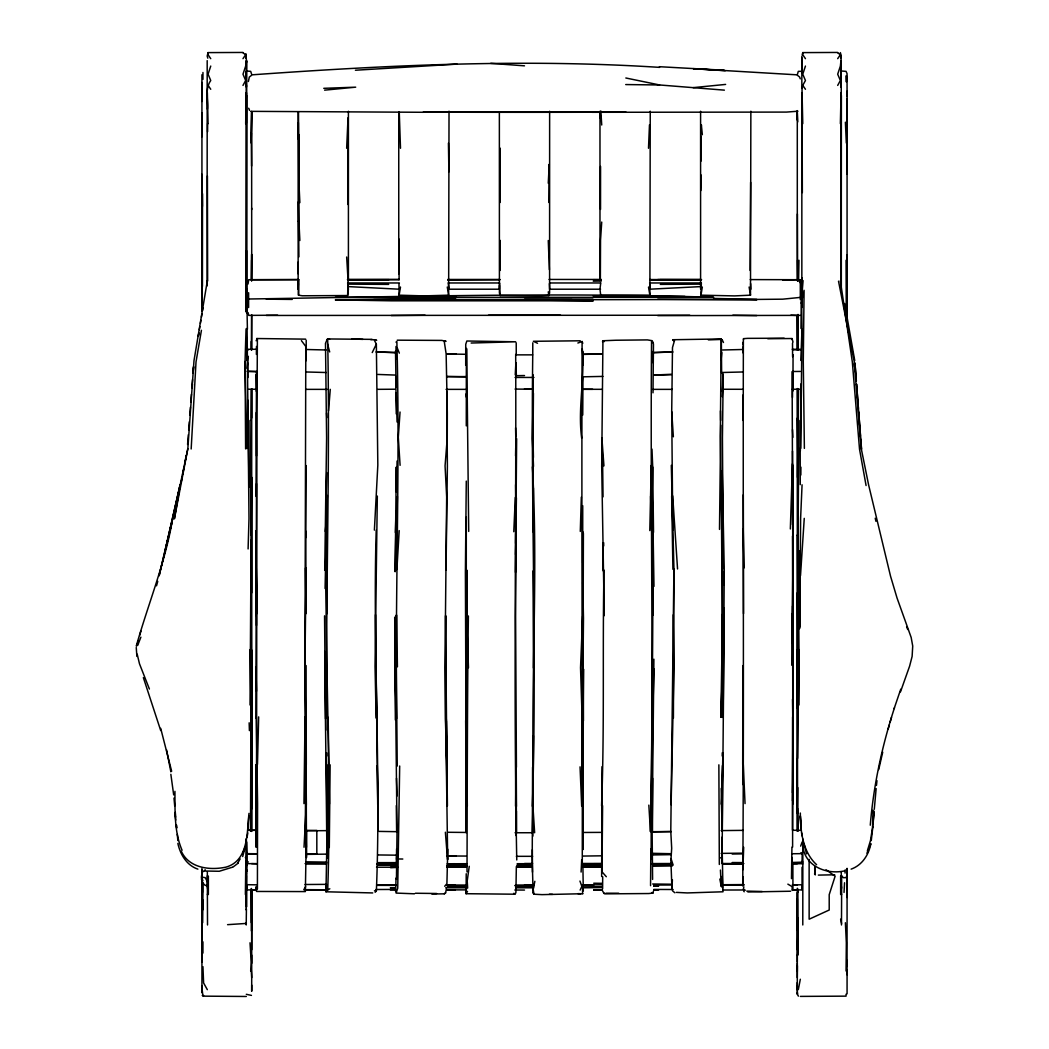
<?xml version="1.0" encoding="UTF-8"?>
<svg xmlns="http://www.w3.org/2000/svg" width="1049" height="1049" viewBox="0 0 1049 1049"><rect width="100%" height="100%" fill="white"/><g stroke="black" fill="none" stroke-linecap="round" stroke-linejoin="round"><path stroke-width="1.5" d="M201.933 82.504L201.906 101.478L201.933 74.754M201.933 87.473L201.933 310.792L201.933 260.086M201.933 992.695L201.933 985.89M201.933 961.972L201.933 892.529M201.933 136.776L201.933 112.846M246.095 864.31L246.109 861.045M246.358 875.771L246.095 909.824M246.554 312.51L246.554 250.58M246.528 865.648L246.528 862.396M251.38 930.909L251.38 888.451M251.236 539.986L251.524 831.175M251.708 963.297L251.681 889.382M251.694 477.282L251.708 831.464M251.694 417.987L251.694 388.773M251.694 349.96L251.708 314.7M251.708 259.955L251.616 111.469L251.196 143.07M251.708 985.129L251.694 991.266L251.708 955.101M255.786 615.448L255.917 530.886M256.376 830.1L256.205 764.616L256.166 847.304C257.189 677.838 256.297 508.319 257.385 338.893L256.808 338.525L256.69 339.561M298.139 273.789L298.152 262.093L298.191 270.039M298.506 111.968L298.913 221.929L299.87 240.509M327.052 858.279L327.078 837.246M327.065 832.316L325.977 891.781L327.721 889.867C332.323 758.715 322.41 626.869 327.38 495.482M348.412 280.555L348.412 111.26M465.94 570.617L465.913 667.925M516.344 866.526L515.898 892.62L515.059 894.207L466.084 893.709L466.228 873.765M499.363 111.771L499.416 292.946L500.137 295.543L540.773 295.884L548.863 295.543L549.584 292.946L549.637 111.273M516.646 438.666L515.505 572.387M516.764 859.957C513.407 691.409 516.37 522.9 515.688 354.392M582.969 377.247L582.746 415.037M652.819 531.423L651.626 465.743C654.681 596.789 651.062 727.901 651.154 858.921M722.171 717.437L722.656 530.217M792.834 764.747L792.992 568.453L792.467 830.126M797.292 971.44L797.292 963.297M797.292 961.985L797.292 955.101M797.292 949.751L797.332 898.783M797.306 808.713L797.306 758.611M797.306 649.908L797.306 831.332M797.306 593.944L797.306 535.069M797.292 420.124L797.292 388.891M797.292 922.779L797.306 892.542M797.292 708.285L797.306 592.869L797.476 831.175M798.027 955.049L797.764 889.237M799.522 550.764L799.508 628.692L799.508 576.793M801.842 63.53L801.842 56.266M802.065 889.657L802.026 867.287M840.642 876.085L840.642 894.535L841.613 894.22L841.613 875.771M841.259 286.443L841.259 250.396M841.259 191.665L841.311 95.367L841.311 286.757M841.613 894.22L841.482 924.969M847.067 122.707L847.054 73.653L846.058 71.358L841.678 71.017M847.067 974.718L847.067 960.386M847.067 897.511L847.067 868.441M847.067 259.955L847.067 136.776M847.067 98.868L847.067 142.795M246.318 311.619L246.607 95.367M246.489 864.31L246.502 861.203M256.022 496.413L256.481 372.277M255.904 718.277L256.481 483.602M256.271 716.965L257.569 803.495L257.411 888.936L256.507 889.185L255.969 886.825L256.559 891.453L305.351 891.584L306.439 830.257L306.452 857.571L304.944 665.341L306.072 568.152M305.928 765.468L305.77 845.914M325.728 730.17L325.675 667.662L325.714 670.862M372.041 339.365L327.655 338.945C330.212 465.1 325.583 591.269 326.829 717.437M376.211 530.191C372.631 650.328 381.167 771.094 376.381 890.889L375.149 892.306M465.704 365.249L465.743 344.282L466.857 341.004L515.662 341.79L471.132 343.023M582.916 893.709L542.005 894.64L533.941 894.207L533.102 892.62L532.223 859.957L532.59 767.252M652.648 778.279L652.465 831.936M653.016 571.823L653.016 529.653M743.374 339.719C742.862 521.812 744.082 703.905 742.718 885.999M742.705 764.59L742.902 665.577M743.531 613.626L743.295 494.787M792.113 372.107L793.005 613.875M792.952 391.015L793.057 354.693M792.519 536.052L792.9 803.98L792.978 496.413M797.568 280.883L797.397 213.983M797.555 388.55L797.764 446.953M797.306 988.499L797.306 990.558L797.292 982.559M800.256 484.651L800.19 448.395M847.107 96.495L847.12 91.158M207.414 175.93L207.623 281.066M207.597 131.676L207.636 123.48M248.102 548.942L248.993 518.494L247.092 328.337M251.445 350.091L251.59 315.919M306.124 465.559L305.784 537.691M306.177 830.48L306.282 803.901L306.452 847.251M324.744 651.468L326.855 847.71M466.281 629.57L466.149 832.775L465.848 720.152L466.648 805.986M515.583 554.58L516.396 497.842M532.787 342.839L532.748 355.205C530.702 505.566 537.167 655.927 532.368 806.275M577.868 343.023L582.103 341.502C581.461 516.41 582.51 691.317 582.274 866.212M582.903 365.209L582.956 351.481M582.719 771.081L583.388 533.364M600.356 279.755L600.526 240.208L601.72 222.06M652.045 766.15L651.888 805.291L652.583 718.762L651.285 805.134M653.894 659.192L652.137 831.962L652.596 879.429M792.519 792.729L793.188 667.02M797.66 349.566L797.764 317.257M797.869 350.156L798.014 314.438M202.431 286.416L202.509 193.711M246.607 62.271L246.554 60.645L246.384 87.133L245.99 71.634M246.384 123.205L246.384 92.587L245.663 123.651M304.026 847.251L306.36 803.665L304.944 665.341L305.81 346.485L301.417 340.637M396.561 718.644C395.04 592.895 400.22 467.133 396.863 341.436M396.378 866.277L396.588 848.864M447.687 859.485L444.946 667.439L446.664 496.911L445.064 465.887L447.254 437.931L447.32 412.86L446.14 353.854L444.265 341.581L446.074 341.253L441.813 340.414L397.269 340.178M466.346 348.347L466.281 425.855M500.137 148.132L500.137 202.496M515.583 484.677L515.793 499.298L516.147 447.726M516.187 531.974L515.61 616.314L516.41 767.252M533.076 437.158L533.417 393.27M532.971 531.83L533.207 374.873M533.023 806.76L533.417 735.677M532.997 811.401L532.866 836.145M604.237 615.711L601.706 466.359L602.926 341.253M651.56 341.213C650.131 504.713 653.907 668.226 650.459 831.687L648.846 805.121M653.973 586.365L653.107 532.774M671.308 465.336L673.93 569.043L670.783 831.306L671.688 848.274L671.032 858.593L673.156 865.137M721.633 372.972L721.345 338.945L672.789 339.732L673.589 340.755M792.519 524.762L792.519 451.096M841.101 123.205L841.101 92.587L840.367 123.651M846.307 317.69L846.058 260.27M250.973 420.426L251.196 389.31M298.191 281.617L298.506 295.175L302.309 295.779L347.639 295.543L348.412 289.196L347.639 282.85M306.02 717.07L305.298 830.231L306.295 847.251M325.085 588.515L325.741 557.543M396.378 492.06L396.286 467.041L395.145 571.744L396.011 521.156M396.456 491.771L397.086 461.036M396.456 879.364L397.02 831.962L394.726 617.166L395.355 719.994M582.719 693.73L583.48 618.254L582.706 582.444M750.861 111.233L750.494 295.175L734.628 295.897L700.968 295.175L701.361 282.85M708.377 339.876L721.24 339.443L720.296 436.096L722.63 568.44M743.216 394.752L743.203 420.505M797.764 514.338L797.764 582.588M797.62 758.309L798.971 649.593L797.332 420.269M800.741 448.356L802 328.953L801.462 288.082M797.397 965.736L797.292 977.616M800.846 475.027L800.911 467.146M846.976 109.87L846.976 174.357M246.331 922.753L246.213 924.969L246.41 908.893M250.029 704.994L251.511 477.361M256.205 531.122L256.481 625.466M377.325 496.046L375.031 666.403L376.132 718.106M515.583 543.369L515.675 533.548M515.531 806.222L515.859 767.134L516.619 832.788M516.016 811.401L516.226 833.05L516.41 811.126M602.021 766.688L601.654 876.505M602.598 805.684L601.995 871.798L606.322 876.728M723.286 567.352L722.433 437.879L723.22 375.096L722.25 396.732M797.489 477.361L798.564 389.363M800.335 451.044L800.911 383.895M798.328 996.157L798.04 995.147M846.281 81.901L846.333 75.607L846.53 81.809M548.863 202.496L549.256 164.26L548.26 183.208M604.014 570.079C602.375 648.636 604.591 727.206 601.562 805.75M673.406 718.08L673.93 569.043M791.929 847.133L791.471 878.642M797.489 813.736L797.764 787.602M251.288 280.057L251.603 254.225M245.374 894.535L246.135 839.016M246.869 885.631L247.171 889.906L256.52 889.972M251.196 892.45L251.236 889.237M303.961 803.613L305.036 717.018M324.731 570.381L326.606 437.748L325.492 343.377L327.209 339.312L329.609 339.247M446.022 570.263L447.385 466.176L446.756 391.225M447.766 849.218L446.913 883.678L444.697 886.274M468.378 615.96C467.277 701.283 467.277 786.619 467.015 871.929M533.285 499.35L533.417 487.955M532.42 466.897C537.993 566.893 531.581 667.033 533.141 767.134M651.731 799.207L651.862 787.904M791.733 665.21L792.874 568.034M800.964 328.416L801.252 303.266L803.075 280.594M256.376 354.431L256.481 346.458M395.998 346.485L396.011 359.178M467.198 570.341L466.385 766.963M500.137 240.378L500.137 270.458M600.553 166.424L600.526 209.407M653.003 392.824L653.461 343.98L652.203 340.702L647.43 339.902L615.815 340.243L603.005 340.755L602.506 341.699M672.789 530.191L671.714 411.614L672.488 347.56L674.494 340.545L672.789 339.732M721.751 788.324L721.922 830.782M722.223 756.014L722.276 752.789M750.625 182.316L750.087 270.458M792.519 800.82L792.978 765.311M800.321 299.66L800.282 279.716L750.271 279.598M799.823 627.027L800.61 518.403L802.065 484.795M251.236 139.465L251.708 112.833M327.773 788.376L327.078 830.782L326.318 752.854M396.22 569.633L397.374 496.361M449.024 111.168L448.644 295.175L423.888 295.897L399.118 295.175L398.987 283.61M650.249 111.233L649.882 295.175L600.749 295.543L599.976 289.196L600.749 282.85M671.111 804.74L673.969 666.403L673.288 614.766M798.027 535.069L798.971 420.465M802.21 888.529L802.236 886.864M330.133 764.826L329.294 847.54M399.118 279.755L398.882 238.923M515.57 455.935L515.715 448.133M532.8 413.201L532.354 438.731L533.508 466.451M846.871 317.559L846.976 260.178M719.496 529.404L720.729 425.212M798.591 280.962L798.971 260.283M347.743 204.463L347.743 140.041M399.682 766.006L397.728 888.241L396.089 893.079L414.447 893.8M532.381 832.788L532.918 806.222L534.636 832.762M582.706 562.893L582.733 505.71M649.803 530.597L651.245 465.415M651.98 449.09L652.714 467.041L652.045 498.327L651.822 480.363M792.506 643.116L792.559 605.994M797.397 954.918L798.027 922.727M602.69 876.715L602.611 888.844M722.433 391.828L722.879 372.71M722.577 613.953L720.847 717.319L722.669 665.748L721.292 495.207M742.876 869.791L743.689 847.251M466.281 481.111L465.389 572.452L466.281 788.73M532.472 872.152L532.341 849.729M650.852 848.667L650.564 885.644M792.585 356.673L792.519 343.167M257.477 764.38L258.657 716.887M348.032 117.737L346.668 148.276M347.639 295.543L348.032 279.768L346.668 257.005M653.003 705.662L653.907 668.816M867.379 850.831L870.5 840.472L872.584 827.189L873.017 810.182M248.613 292.723L248.6 307.541M246.095 842.15L246.174 839.239M298.506 295.175L298.913 280.135M395.657 891.689L396.037 878.079M672.396 879.796L671.937 888.333L672.619 890.889L674.874 892.791M700.824 190.577L701.23 175.052M723.286 699.644L724.269 570.433L722.21 470.935M326.069 497.016L326.75 472.588M395.394 532.564L396.024 511.361M245.623 448.906L245.046 361.459L246.056 328.875L246.987 360.568M298.913 134.56L298.913 183.077L299.87 202.641M580.294 531.437L581.33 497.121M792.441 463.802L790.343 528.958M797.804 892.45L797.896 889.224M797.397 930.371L797.778 917.6M207.191 60.645L207.138 285.892M767.763 338.722L792.192 338.525L791.759 339.443M801.842 62.271L801.895 60.645L801.961 73.102M792.546 473.532L792.9 465.363M841.482 888.398L841.534 886.798M202.601 909.745L202.942 900.029L202.942 909.68M207.518 888.398L207.558 884.333M396.522 859.328L396.915 848.89M466.294 517.17L466.281 611.79M722.105 788.35L721.515 804.478L721.227 788.376M722.223 785.124L722.892 752.841M800.82 360.45L802 328.953M582.654 615.999L580.53 667.702L582.169 719.391L581.684 805.947L580.058 766.845M210.744 66.061L208.069 74.177L210.744 80.524C204.699 88.824 208.279 99.747 207.4 109.175M246.83 871.509L247.171 863.668L256.52 863.602M298.375 283.61L298.139 289.196L298.139 111.771M805.448 66.061L802.773 74.177L805.448 80.524L802.773 85.349L802.052 88.89L802.341 192.596M513.787 531.712L515.308 497.41M792.493 397.427L792.651 371.766M581.094 872.047L581.723 859.734M814.653 866.146L815.309 870.224L814.588 874.066L815.309 874.866L814.903 868.048M844.039 892.437L844.55 882.76M845.048 873.07L845.219 869.844M247.013 352.294L247.171 349.33L256.73 349.265M515.243 374.834L515.898 362.797L516.357 375.332M191.167 448.985L196.019 361.931L201.434 330.291M374.388 530.125L377.824 465.1L376.355 344.124L374.506 340.545M250.685 971.007L251.196 962.143L250.029 942.776M846.058 971.007L846.333 942.749L845.389 922.74M248.023 284.03L248.718 279.716L298.729 279.598M248.102 828.277L248.836 815.899M399.197 530.597L396.889 569.489L396.863 530.676M700.824 133.8L701.361 124.87L702.332 134.692M499.363 289.196L499.73 283.23M192.242 387.527L192.452 384.301M193.16 373.064L193.567 366.626L193.029 373.142M202.667 922.727L203.06 882.76M466.084 867.025L466.254 864.297M800.505 575.613L804.255 518.363M187.85 448.631L180.218 484.782L174.383 518.875L187.85 448.631L193.986 360.686L207.374 280.581M400.036 412.021L398.305 437.276L400.089 465.323M742.771 352.726L743.19 346.485M648.505 148.263L649.475 124.87M187.574 444.488L188.322 434.771M188.689 429.906L189.305 421.79M189.803 415.312L190.42 407.196M190.8 402.331L191.416 394.227M191.915 387.737L192.531 379.633M328.534 410.867L330.278 389.349M872.847 826.822L871.26 840.603M873.24 822.049L874.027 812.477M874.289 809.277L876.138 788.586M325.321 531.41L325.741 526.519M721.069 360.384L721.764 352.543M248.98 813.368C246.921 832.106 248.783 860.468 226.138 867.103C209.984 870.565 189.004 868.231 181.333 851.29M719.326 864.455L718.867 764.826M872.584 827.189L874.132 811.165M876.466 785.426L876.964 780.666M247.066 368.369L248.325 356.332M396.679 873.135L397.112 869.188M870.277 825.209C873.529 785.242 882.117 745.852 894.482 707.734M202.955 72.486L202.955 79.357M198.484 335.968L198.877 332.821L198.287 336.073M256.113 340.741L257.385 338.893M469.257 866.317L467.211 880.95L467.644 888.083M604.329 893.132L604.827 893.853L648.741 893.538L652.911 893.079L653.422 891.112M326.003 889.185L326.711 884.53M396.168 342.433L396.286 341.712M199.336 329.674L199.861 326.527M200.385 323.38L200.91 320.233M201.434 317.086L201.959 313.939M202.483 310.806L203.008 307.659M399.118 295.175L400.495 287.033M582.601 888.975L582.536 893.591M700.968 295.175L702.332 287.033M245.938 843.488L246.476 840.472M247.026 837.456L247.826 832.919M207.466 886.798L207.925 884.307M136.278 646.04C148.106 604.237 164.916 563.575 172.364 520.37L165.467 549.584L179.943 485.149M181.411 481.137L182.002 477.951M182.605 474.777L184.1 466.844M184.69 463.671L186.184 455.738M431.86 894.01L444.252 893.827L445.602 892.869L446.389 888.844M137.445 644.047L138.035 641.214M534.859 881.317L533.194 889.382L533.941 894.207L533.102 892.62M802.17 861.281L802.065 862.173L792.31 862.475M248.377 81.52L249.321 77.075L252.18 74.82C387.658 65.13 523.857 58.639 659.585 67.372M172.77 518.783L180.218 484.782L159.107 575.875L172.39 520.37M801.252 303.266L804.085 290.311L803.272 361.512L804.373 448.382M173.072 519.15L173.78 515.99M878.708 769.586L882.72 752.159M900.763 689.167L894.154 708.56M743.872 886.825L743.361 888.975L745.262 890.273M242.988 52.45L208.069 52.607L207.191 56.03L207.781 58.167M466.084 893.709L467.5 891.414M802.183 54.889L802.773 52.607L837.692 52.45M242.673 856.535L245.4 846.504L242.791 853.348M245.951 58.167L245.951 53.748M840.655 58.167L841.259 56.03L840.367 52.607M800.321 979.241L798.315 989.613M156.511 585.827L157.756 581.382M888.123 729.212L889.395 724.793M890.234 721.843L891.506 717.424M139.635 635.458L140.933 631.105M797.292 74.754L798.315 71.358L801.528 71.332M802.236 852.457L802.065 862.173M900.488 691.868L909.601 666.167L912.119 656.412L912.722 646.04L911.161 637.438L897.052 598.035L890.549 576.229L868.585 484.795L861.229 448.5L854.122 360.869L838.518 281.184M800.675 846.137L802.144 841.993M140.881 637.136L137.668 645.45L136.58 645.581M866.92 853.257L870.88 843.619C868.847 854.725 862.134 865.241 851.132 869.136M326.973 340.545L327.655 338.945M580.136 890.077L581.893 886.405L579.94 881.068M372.225 352.582L376.355 344.124M242.988 85.415L245.663 80.471L242.988 74.204L245.663 66.113L246.384 59.308L245.663 54.732L242.988 52.843M837.692 85.415L840.367 80.471L837.692 74.204L840.367 66.113L841.101 59.308L840.367 54.732L837.692 52.843M237.743 863.104L240.142 858.895M444.252 893.827L445.602 892.869M653.107 342.577L652.15 342.013M303.764 889.736L305.692 886.746M242.988 58.665L245.663 54.732M837.692 58.665L840.367 54.732M847.081 876.085L845.704 877.672L843.357 877.672L841.272 875.548M202.903 871.798L205.263 869.805M232.616 867.339L238.136 863.17M327.721 889.867L329.832 888.791M246.83 861.281L247.171 862.475L248.351 861.898M601.706 466.359L602.664 465.913L601.877 437.905L603.936 465.887M232.262 867.261L219.254 871.273L204.83 871.011M792.165 339.024L793.031 342.184M790.618 891.23L747.871 891.978M797.909 111.22L786.488 112.086L591.99 112.295M245.374 857.636L246.109 857.558M844.117 870.985C826.586 874.735 805.16 866.356 802.905 846.504M800.348 297.405L782.711 299.175L756.762 299.424L455.725 299.909L391.238 299.214M693.166 87.644L725.62 84.418M324.613 90.148L355.69 87.172L323.761 88.326M227.581 924.667L246.266 923.435M700.916 286.6L649.593 289.209M457.023 64.107L355.414 70.231M256.9 371.608L247.171 371.359L256.73 371.516M671.137 374.283L653.724 375.057L671.176 374.729M792.48 863.838L801.829 863.668M251.616 889.958L256.52 889.736M618.726 893.237L605.942 893.21M782.724 280.214L795.785 279.703M719.942 857.859L720.624 857.833M834.729 874.787L818.39 875.102M305.403 830.834L328.258 830.611M305.81 854.397L328.18 854.096M653.212 352.634L672.684 351.992M328.035 803.98L329.438 803.927L328.153 717.319M722.735 349.986L743.19 349.487M653.724 352.543L672.763 351.979M248.023 296.841L248.443 299.004C403.472 296.67 558.658 292.225 713.7 297.339L335.3 297.339L455.725 298.952M601.838 887.585L582.339 887.795M653.763 886.208L658.641 886.077L653.763 886.143M722.446 372.487L743.361 371.962M792.467 884.936L802 884.766M248.075 312.576L248.718 315.382L277.644 315.211M583.06 354.392L602.047 354.024L582.903 354.3M583.454 376.801L602.926 376.407M602.06 855.814L582.903 856.063M256.808 338.525L305.626 339.142M466.097 376.578L446.94 376.617M516.383 375.686L524.5 375.542M248.351 853.938L256.887 853.794M601.916 867.09L582.3 867.221M652.688 866.251L672.33 865.936M593.275 281.158L601.339 281.027M649.698 280.28L700.902 279.821M651.599 831.87L671.058 831.582M651.39 854.961L670.717 854.66M732.176 854.017L743.361 853.86M447.162 886.995L466.674 886.877M792.48 889.972L801.829 889.906M266.289 315.461L689.731 315.225M532.617 354.864L516.383 354.864M601.838 886.772L582.326 886.877M684.931 296.421L593.275 296.146M792.297 371.516L800.387 371.438M721.161 830.598L743.19 830.362M721.161 853.388L743.19 853.165M792.27 853.742L801.829 853.65L800.649 852.981M499.94 279.768L447.661 280.083M400.902 296.605L455.725 296.146M391.238 315.539L425.094 315.225M560.52 315.225L488.48 315.225M256.533 884.832L246.83 884.7M375.896 889.513L395.237 889.434M524.5 299.909L593.275 300.814L391.238 300.814L335.313 299.896L593.275 299.463L524.5 299.214M533.941 377.443L515.059 377.443M377.824 389.336L395.276 389.218M792.27 389.271L800.243 389.218M652.137 831.687L671.176 831.555M396.85 864.127L377.299 864.101M455.279 863.72L447.162 863.786L466.674 863.707M305.049 884.504L326.016 884.373M722.984 884.727L743.951 884.582M593.721 889.854L601.838 889.801M653.763 889.434L673.104 889.513M436.633 893.499L415.404 893.25M800.282 315.382L657.762 315.631M602.047 832.381L582.903 832.473M532.617 832.736L515.059 832.749M532.617 856.325L516.383 856.325M671.701 864.101L652.15 864.127M722.315 863.825L743.544 863.707M534.164 885.526L514.836 885.566M582.457 885.304L593.721 885.251L582.326 885.251M671.491 885.002L653.763 885.041M395.237 885.041L377.496 884.897M447.162 884.818L455.279 884.792M524.5 885.068L534.164 885.028M582.457 884.832L601.838 884.818M722.984 885.212L743.951 885.146M348.084 279.637L399.302 279.545L347.416 279.572M447.661 279.467L499.94 279.454M784.167 338.211L747.609 338.355L743.4 338.657L743.518 339.679M580.281 340.794L533.377 341.292L537.534 343.259M305.81 862.553L326.265 862.593M305.207 863.602L326.069 863.55M390.359 889.972L395.237 889.958M455.279 889.854L447.162 889.867L466.543 889.88M722.931 890.024L743.793 889.985M423.298 112.282L250.777 111.351M549.06 279.454L601.339 279.467M657.762 279.558L701.584 279.572M348.32 279.663L389.009 279.663M659.991 279.65L700.68 279.663M348.084 282.968L399.407 282.968M448.461 282.968L499.154 282.968M549.846 282.968L600.539 282.968M649.593 282.968L700.916 282.968M399.407 289.209L348.084 286.6M448.461 289.209L499.154 289.209M549.846 289.209L600.539 289.209M373.654 299.608L572.098 299.608M305.81 389.363L327.301 389.363M446.074 389.363L465.546 389.363M653.003 389.363L672.33 389.363M743.361 389.297L722.735 389.258M377.824 862.632L396.863 862.632M524.5 863.524L532.551 863.524M582.457 863.524L601.838 863.524M376.67 863.72L396.312 863.72M517.17 863.707L531.83 863.707M582.326 863.707L601.916 863.707L593.721 863.72M652.688 863.72L672.33 863.72M377.496 865.241L396.85 865.241M447.162 865.241L466.674 865.241M517.17 865.241L531.83 865.241M582.326 865.241L601.916 865.241M652.688 865.241L672.33 865.241M376.539 867.221L397.768 867.221M446.756 867.221L466.359 867.221M516.973 867.221L531.673 867.221M376.67 885.251L396.325 885.251M447.084 885.251L466.674 885.251M515.544 885.251L533.456 885.251M466.543 885.566L447.084 885.54M515.544 886.877L533.456 886.877M445.681 887.795L466.831 887.795M515.636 887.795L533.535 887.795M593.721 890.05L601.838 890.05M653.763 890.05L658.641 890.05M649.698 279.545L700.916 279.637M298.611 279.611L253.215 279.703M532.617 389.231L515.059 389.074M592.646 389.31L582.903 389.297L602.06 389.323M652.15 863.602L671.701 863.55M792.624 349.802L800.649 349.828M792.48 863.602L797.384 863.615M376.67 885.356L396.325 885.408M514.836 890.024L524.5 890.063M305.207 889.985L326.069 890.024M756.775 299.87L657.762 299.214M792.624 830.27L800.636 830.31M456.354 856.01L446.94 855.971L466.097 856.063M732.176 862.54L743.19 862.593M305.456 863.707L326.685 863.825M593.275 279.703L601.339 279.755M649.698 280.096L657.762 280.162M792.27 349.265L800.243 349.317M248.757 389.218L256.73 389.271M305.639 830.362L316.824 830.428L316.824 854.017L305.639 853.952M305.049 889.644L326.016 889.788M524.5 388.773L532.617 388.838M372.723 892.935L325.977 891.781M246.305 996.471L202.942 996.144L202.116 989.443M266.289 299.175L292.238 299.424M447.7 832.277L465.546 832.447M256.73 853.742L247.171 853.65L247.171 862.475M800.321 996.393L846.058 996.144L846.058 994.203M625.729 84.563L659.585 84.969L724.387 90.148M456.354 354.195L446.953 353.972L466.097 354.3M305.941 862.016L326.816 862.252M377.942 854.948L397.401 855.184M593.721 883.232L601.916 883.337M652.675 883.992L672.33 884.241M732.831 315.225L756.762 315.592M398.397 858.961L402.803 859.026M400.902 296.841L433.158 297.378M465.94 376.893L446.704 376.486M378.899 831.398L396.863 831.687M305.81 349.487L326.265 349.986M652.137 853.309L671.137 853.716M713.687 298.414L756.762 299.424M305.639 371.962L326.265 372.526M746.744 891.112L762.138 891.493M577.933 893.643L580.949 893.722M376.237 351.979L395.276 352.543M376.316 351.992L395.788 352.634M351.966 338.984L362.902 339.365M370.717 339.64L375.398 339.81M377.824 374.441L395.276 375.07M549.401 894.246L552.482 894.364M202.247 995.449L203.611 995.501M790.894 315.198L795.785 315.395M792.48 884.661L797.384 884.884M251.616 863.615L256.52 863.838M792.48 889.749L797.384 889.958M659.375 66.703L695.972 68.723M676.382 892.384L687.279 892.935L723.023 891.781L721.922 837.246M700.693 68.972L714.841 69.732M719.562 69.981L724.282 70.231M374.454 890.785L376.381 890.889M725.239 70.716L693.31 68.696L796.82 74.82L799.679 77.075L800.23 78.819M490.748 63.346L524.5 65.838M246.305 71.017L250.685 71.358L251.708 74.492M246.305 994.308L251.445 995.396M625.833 77.993L659.585 84.969M207.387 875.771L207.387 894.22L208.358 894.535L208.358 876.099M651.691 892.581L652.911 893.079M247.171 349.33L248.351 349.828M197.868 869.136C186.656 865.359 180.244 854.437 177.858 843.396M513.617 893.394L514.98 893.682M787.865 884.137L792.1 886.615L792.257 890.431M826.035 869.739L835.122 876.203L829.208 894.666L829.208 910.021L809.146 919.199L809.133 859.341M603.005 340.755L604.185 341.659M298.913 256.874L298.375 201.749M816.581 864.664C802.682 851.972 800.335 830.952 800.335 813.041M202.903 883.219L205.263 885.395L207.335 885.513L207.335 871.929M721.24 339.443L721.935 340.151M604.04 893.551L602.532 890.824M743.662 891.034L744.213 891.768M448.251 282.85L449.024 289.196M298.375 221.169L298.913 221.929M802.773 85.349L805.448 89.27M208.069 85.349L210.744 89.27M805.448 58.665L802.773 54.732L802.773 52.607M210.744 58.665L208.069 54.732L208.069 52.607M603.752 571.574L603.057 570.499L602.821 543.08M376.211 339.732L376.643 340.427M722.197 339.85L723.469 342.498M207.322 989.666L203.611 982.992L202.942 966.654M207.335 881.75L205.263 877.672L201.526 877.082L202.903 880.727M801.738 280.424L801.921 277.828M906.611 626.751L907.726 629.492M397.269 347.98L399.341 353.133M149.391 689.023L139.491 663.807L137.183 654.156M248.718 108.244L249.531 110.381M582.103 341.502L582.785 343.298M182.08 850.267C174.082 831.765 175.104 811.087 174.934 791.352M143.359 677.602L160.694 730.51M246.764 852.457L247.171 853.65L246.856 841.993M160.694 728.321L171.656 771.277M327.445 343.652L329.688 351.939M803.875 843.317L806.563 853.873M875.233 518.258L875.941 521.301M800.321 282.85L800.282 279.716L801.043 285.853M465.704 891.007L466.215 893.381M840.629 919.108L841.534 923.435M166.555 749.838L170.856 771.815M866.081 485.543L859.524 449.208L852.339 361.984L840.354 280.686M245.925 278.431L246.345 280.726M854.751 360.607L844.629 303.476M749.117 287.033L750.494 295.175M648.505 287.033L649.882 295.175M447.28 287.033L448.644 295.175M548.26 291.845L548.863 295.543M719.837 879.062L721.319 886.654L720.414 870.067M802.052 92.587L802.773 123.651M207.348 92.587L208.069 123.651M801.58 832.762L802.026 835.817M170.856 774.319L173.688 794.906M174.999 813.683L175.76 820.095M176.324 824.907L176.704 828.107L176.455 824.973M251.249 969.617L251.708 977.616M397.073 422.013L396.194 392.982M173.99 798.079L174.711 805.986M175.301 812.306L175.734 817.053M177.307 834.348L177.845 840.537M445.379 832.237L447.53 859.511M861.531 448.959L856.574 384.013L858.397 408.494M858.646 411.746L860.495 436.174M860.744 439.426L861.478 449.195M677.549 568.951L672.684 495.836M800.282 279.716L800.492 282.614M800.898 823.544L800.335 815.873L800.938 828.277M581.684 438.128C577.632 408.376 585.027 378.715 582.274 348.832M400.495 148.263L399.263 112.099M136.252 647.535L136.881 656.412M743.007 342.315L743.203 345.042M854.371 363.649L854.594 366.914M671.714 411.614L673.366 436.79M750.625 283.61L750.861 289.196M650.013 283.61L650.249 289.196M600.841 111.01L601.72 125.001M549.401 283.61L549.637 289.196M499.494 285.446L500.137 295.543M600.212 112.938L600.566 118.891M797.292 112.833L797.764 121.907M797.306 991.764L797.424 994.19L797.319 990.925M742.928 876.649L743.256 883.048M548.26 240.509L549.401 269.698M671.937 888.333L670.809 858.567M792.533 429.618L792.887 437.341M466.136 393.847L466.294 397.125M845.389 122.209L846.333 143.031M792.113 857.466L792.401 863.983M743.295 764.498L745.039 803.613M326.58 412.965L326.763 417.686M468.47 667.702L466.53 615.986L466.307 570.394M797.319 993.036L797.371 994.622M347.757 182.185L348.032 190.184M802.787 924.969L802.865 839.016M207.518 924.969L207.387 894.22M650.59 496.282L651.665 530.61M396.509 778.279L397.047 795.994M249.164 722.8L249.4 730.615M797.62 808.464L798.302 831.083M840.774 74.728L841.101 87.133L841.259 60.645L841.101 287.413M723.299 572.243L723.653 585.25M724.256 608.014L722.027 863.183M395.512 351.074L396.05 386.897M395.08 672.003L395.971 705.662M448.434 143.11L448.893 171.839M743.216 529.129L744.043 567.981M651.285 787.969L651.521 799.233M533.128 443.412L533.417 457.482M515.583 427.861L515.78 437.21M256.271 567.955L257.228 613.495M255.982 667.177L256.494 691.212M246.581 288.711L247.407 329.163M250.501 831.031L250.973 705.059L250.029 649.593M671.675 496.098L672.92 569.279M298.44 139.386L298.375 122.615M255.995 374.519L256.323 391.369M245.046 361.459L246.777 448.566M720.466 410.854L720.637 420.426M651.94 821.131L652.137 831.962M326.121 752.841L326.357 765.796M792.519 699.237L792.821 718.421M722.236 876.282L722.433 887.729M582.916 867.025L583.296 891.007M325.518 718.84L324.561 615.842M250.973 535.069L250.029 420.465M742.941 765.403L743.23 784.796M465.913 669.721L466.281 693.73M466.753 766.871L467.316 805.947M466.281 796.82L465.664 720.558M396.653 615.12L397.414 666.836M378.204 831.306L377.26 765.639M326.724 752.789L326.777 756.014M326.986 770.556L327.065 775.395M327.249 788.324L327.485 804.478M251.668 808.622L250.973 758.217L250.973 831.057M814.706 868.034L814.745 871.142M652.714 467.041L653.514 532.381M602.664 465.913L603.044 496.872M468.706 531.437L466.726 348.832M395.775 376.237L396.26 413.909M396.299 805.619L396.64 831.923M377.719 804.714L375.49 614.714M248.941 487.077L248.088 400.285M792.323 613.495L792.887 665.341M700.968 135.819L701.256 160.956M651.927 496.57L653.121 615.37M446.336 719.391L447.412 805.763M398.882 113.633L399.118 135.819M376.04 666.548L376.604 718.237M256.1 765.35L256.467 799.207M202.287 193.541L202.431 206.365M202.195 869.936L202.247 874.761M202.313 881.199L202.431 892.45M798.027 705.059L797.397 535.069M603.673 542.713L603.699 545.952M582.719 759.764L582.798 767.855M446.363 721.03L446.756 766.858M445.471 615.75L446.966 766.675L445.392 719.116L445.812 615.92M326.37 568.44L326.777 613.914M305.508 567.994L305.967 613.731M797.62 260.231L797.791 280.922M446.349 735.874L447.044 805.894L446.874 766.767M251.38 133.053L251.603 166.03M251.236 341.476L251.288 349.553M247.8 362.902L247.918 377.535M797.515 315.972L797.712 350.13M583.087 669.721L583.414 720.833M533.443 668.016L533.036 570.918M515.898 448.067L516.016 468.195M516.239 767.514L516.462 806.419M516.252 806.589L516.029 767.802M397.243 766.045L395.879 615.37M251.38 708.77L251.694 762.426M251.183 889.224L251.38 922.714M797.437 315.867L797.568 349.632M797.909 389.323L798.027 420.426M792.808 465.533L793.07 530.964M653.003 351.481L653.055 362.744M582.89 531.856L583.087 616.117M516.213 342.839L516.252 355.205M516.134 811.362L516.226 833.05M256.258 412.519L256.481 455.974M201.88 86.07L201.919 99.249M801.895 122.576L801.842 95.367L801.842 306.295M792.611 847.133L792.638 716.952M792.874 864.638L792.939 890.208M515.99 811.559L516.069 835.568M515.846 768.052L515.977 806.76M306.203 340.256L306.242 360.699M306.295 764.616L306.098 665.577M801.895 284.79L801.921 307.501M802.498 861.203L802.511 864.31M797.279 110.617L797.292 120.071M797.292 985.732L797.292 988.106M305.836 531.174L305.902 569.922M256.166 764.747L256.179 803.849M201.933 174.304L201.933 213.944M847.067 254.855L847.067 322.751M847.067 868.52L847.067 966.431M847.067 969.814L847.067 993.862M841.272 871.929L841.272 885.513M801.842 57.905L801.842 88.391M798.971 649.593L798.971 704.994M797.292 111.26L797.306 280.66M797.292 314.713L797.292 350.078M797.292 418.079L797.306 535.082M797.292 888.241L797.292 989.076M700.588 111.273L700.588 289.196M599.976 111.26L599.976 280.555M398.751 111.771L398.751 273.789M251.708 208.161L251.708 209.525M251.708 254.841L251.708 280.765M251.694 389.087L251.694 592.869M251.694 649.908L251.708 808.858M251.708 889.434L251.708 949.751M251.603 260.178L251.603 280.844M246.554 60.645L246.607 312.825M246.384 85.061L246.384 311.474M202.942 941.832L202.942 953.082M201.933 868.52L201.933 988.801M201.526 875.627L201.526 879.718M396.784 867.274A603.686 93.413 0 0 0 390.359 867.497A1307.395 205.617 0 0 1 396.837 867.405M447.11 865.936A603.686 93.413 0 0 1 466.556 865.595M517.118 865.176A603.686 93.413 0 0 1 531.882 865.176M582.444 865.595A603.686 93.413 0 0 1 601.89 865.936M447.149 866.776A1307.395 205.617 0 0 1 466.648 866.618M517.157 866.422A1307.395 205.617 0 0 1 531.843 866.422M582.352 866.618A1307.395 205.617 0 0 1 601.851 866.776M701.112 284.109A6333.495 1772.718 0 0 1 660.332 284.384M388.668 284.397A6333.495 1772.718 0 0 1 347.888 284.109M246.502 873.227L246.476 907.083L246.554 869.7L246.502 873.227M582.903 767.357L582.824 849.69L583.467 669L582.903 767.357M722.591 765.429L722.223 830.756L721.463 804.098L722.591 765.429M327.275 804.177L326.777 830.769L326.672 765.298L327.852 830.598L327.17 765.036L327.275 804.177M395.237 887.729L390.359 887.795L395.25 887.795M256.297 830.284L248.364 830.31L256.376 830.297M625.755 112.138L423.245 112.138A4008.688 548.325 0 0 0 625.755 112.138M743.544 863.629L722.315 863.629L743.544 863.615M856.325 380.774L854.948 362.915L856.312 380.813"/></g></svg>
